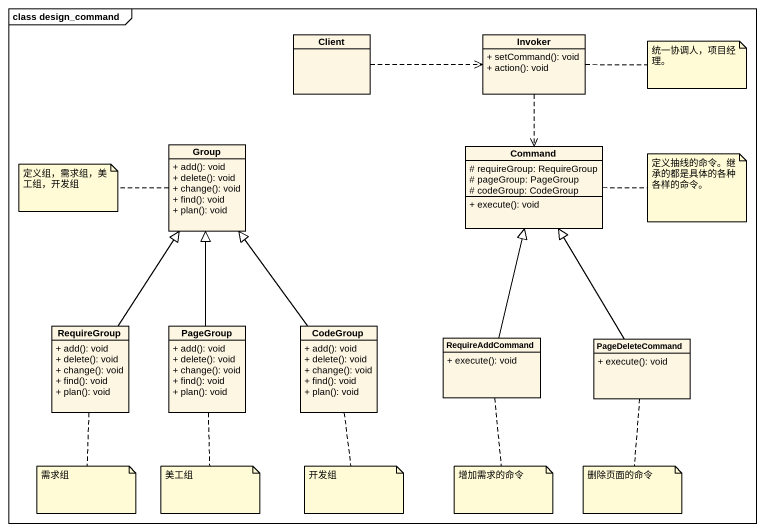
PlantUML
@startuml
mainframe class design_command
hide circle
hide empty members
skinparam classAttributeIconSize 0
class Client
class Invoker {
  + setCommand(): void
  + action(): void
}
class "Group" as Group_ {
  + add(): void
  + delete(): void
  + change(): void
  + find(): void
  + plan(): void
}
class Command {
  # requireGroup: RequireGroup
  # pageGroup: PageGroup
  # codeGroup: CodeGroup
  + execute(): void
}
class RequireGroup {
  + add(): void
  + delete(): void
  + change(): void
  + find(): void
  + plan(): void
}
class PageGroup {
  + add(): void
  + delete(): void
  + change(): void
  + find(): void
  + plan(): void
}
class CodeGroup {
  + add(): void
  + delete(): void
  + change(): void
  + find(): void
  + plan(): void
}
class RequireAddCommand {
  + execute(): void
}
class PageDeleteCommand {
  + execute(): void
}
Client .right.> Invoker
Invoker ..> Command
RequireGroup -up-|> Group_
PageGroup -up-|> Group_
CodeGroup -up-|> Group_
RequireAddCommand -up-|> Command
PageDeleteCommand -up-|> Command
note right of Invoker : 统一协调人，项目经理。
note left of Group_ : 定义组，需求组，美工组，开发组
note right of Command : 定义抽线的命令。继承的都是具体的各种各样的命令。
note bottom of RequireGroup : 需求组
note bottom of PageGroup : 美工组
note bottom of CodeGroup : 开发组
note bottom of RequireAddCommand : 增加需求的命令
note bottom of PageDeleteCommand : 删除页面的命令
@enduml
